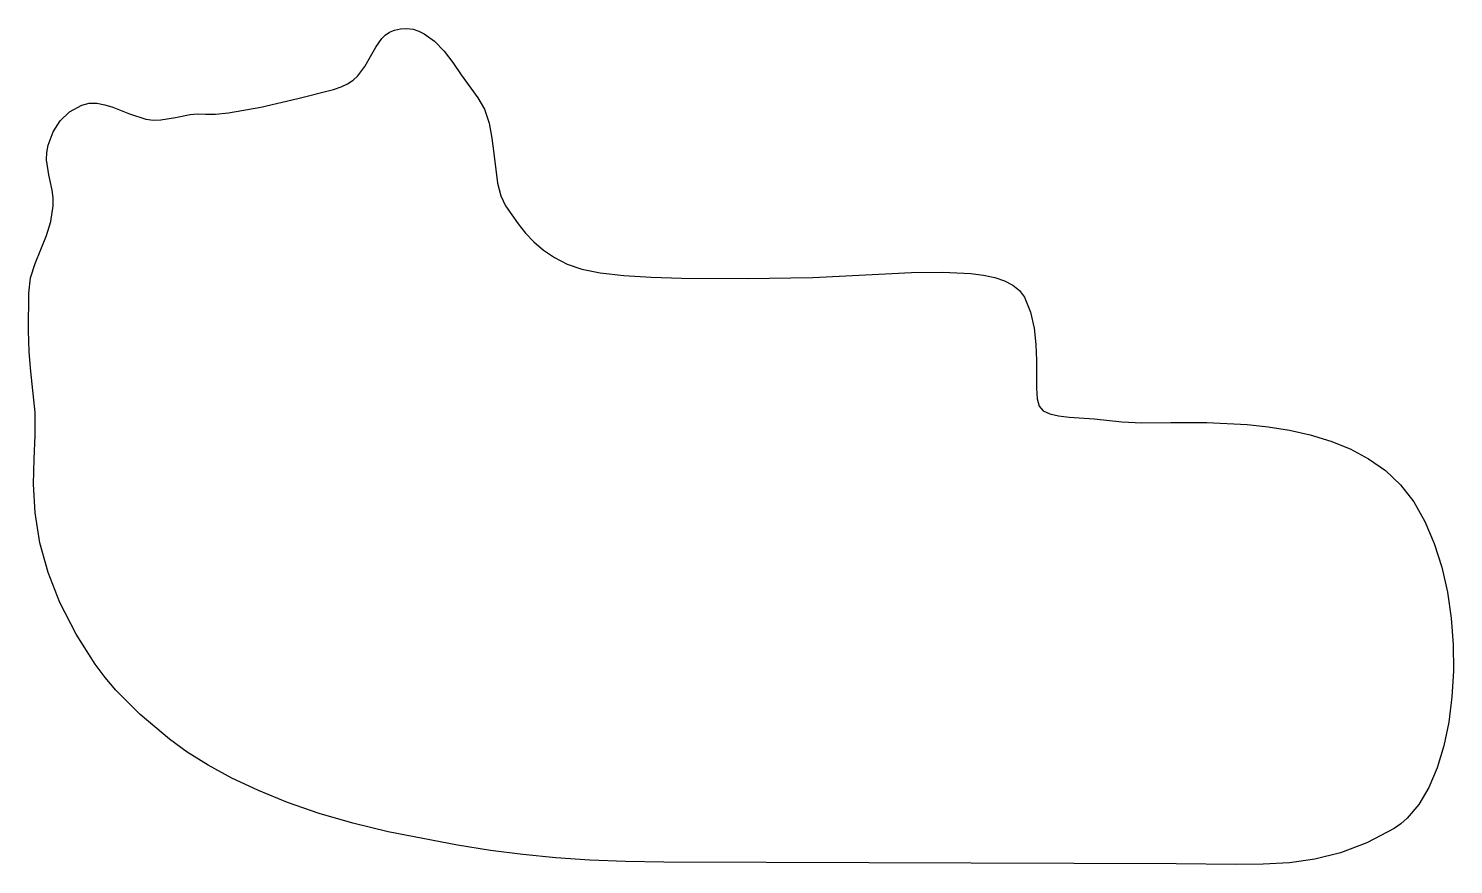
# Model space of a CAD drawing. Extents: x 0 to 230, y 0 to 135.
import ezdxf

# ---------------------------------------------------------------- set-up
doc = ezdxf.new("R2010")
doc.units = 0

msp = doc.modelspace()

# ---------------------------------------------------------------- linework, layer by layer
at = {"layer": 'Layer 1', "color": 7}
msp.add_lwpolyline([(77.007676, 106.30959), (79.058847, 103.418169), (80.243986, 101.949629), (81.587012, 100.52402), (83.126566, 99.184954), (84.901286, 97.976044), (86.949813, 96.940904), (89.310785, 96.123145), (92.293167, 95.520856), (96.074073, 95.088137), (100.494368, 94.802622), (105.394918, 94.641943), (116.000248, 94.605621), (126.616988, 94.80023), (137.230851, 95.313562), (142.537578, 95.570926), (147.566803, 95.654105), (152.110501, 95.432113), (154.13527, 95.165744), (155.960649, 94.773962), (157.560634, 94.240393), (158.909222, 93.548664), (159.98041, 92.682402), (160.748195, 91.625234), (161.731787, 89.193567), (162.319521, 86.605234), (162.611335, 83.971757), (162.707168, 81.404657), (162.710641, 76.915676), (162.818156, 75.216838), (163.129442, 74.030464), (163.794051, 73.28002), (164.857674, 72.774522), (166.264456, 72.453818), (167.958545, 72.257758), (171.985226, 71.998963), (176.490884, 71.516926), (179.68552, 71.336507), (184.39822, 71.372943), (190.216773, 71.36168), (196.72897, 71.038163), (200.116369, 70.676636), (203.5226, 70.137839), (206.896138, 69.3887), (210.185455, 68.396153), (213.339025, 67.127126), (216.305322, 65.548551), (219.032821, 63.627359), (221.469994, 61.33048), (223.589734, 58.592931), (225.401628, 55.420111), (226.909187, 51.884527), (228.115926, 48.058683), (229.025358, 44.015085), (229.640996, 39.826239), (229.966354, 35.564649), (230.004945, 31.302823), (229.760283, 27.113265), (229.23588, 23.068481), (228.43525, 19.240977), (227.361906, 15.703258), (226.019362, 12.527829), (224.411131, 9.787196), (222.540727, 7.553865), (221.508307, 6.650096), (220.411662, 5.900342), (216.01297, 3.604878), (211.78791, 1.997742), (207.649666, 0.961115), (203.511423, 0.377172), (199.286363, 0.128092), (194.887671, 0.096052), (185.222123, 0.211807), (102.539935, 0.47639), (96.375978, 0.551063), (90.608896, 0.776113), (85.127067, 1.153092), (79.81887, 1.68355), (74.572685, 2.369037), (69.276891, 3.211104), (58.089991, 5.371176), (52.336457, 6.736747), (46.903476, 8.326258), (41.821958, 10.099602), (37.122814, 12.016674), (32.836952, 14.037367), (28.995283, 16.121576), (25.628716, 18.229194), (22.768161, 20.320115), (18.051028, 24.307331), (14.126903, 28.225392), (12.386379, 30.267816), (10.753099, 32.424143), (7.68693, 37.253427), (5.074177, 42.346179), (3.161622, 47.204526), (1.858078, 51.98211), (1.072358, 56.832569), (0.807492, 61.440906), (0.923253, 65.528519), (1.113566, 69.303048), (1.072358, 72.972132), (0.407193, 79.620342), (0.123514, 82.789976), (0.014026, 86.201282), (0.053601, 92.243763), (0.351327, 94.693181), (1.072358, 97.049185), (2.943378, 101.54703), (3.623739, 103.820782), (3.982768, 106.30959), (3.971187, 107.613425), (3.81556, 108.882918), (3.310178, 111.34177), (2.942654, 113.731919), (2.959348, 114.915532), (3.189019, 116.099135), (4.008896, 118.266297), (5.115362, 120.047437), (6.614644, 121.474997), (8.61297, 122.581418), (9.79044, 122.882213), (11.029681, 122.875151), (12.315861, 122.631029), (13.634147, 122.220646), (16.30771, 121.184289), (18.931707, 120.332463), (20.184103, 120.164836), (21.392114, 120.192919), (23.737904, 120.597277), (26.094915, 121.067665), (27.316953, 121.178286), (28.588987, 121.126212), (30.179779, 121.103376), (32.274029, 121.313365), (37.531065, 122.262702), (43.476432, 123.635979), (49.226461, 125.094957), (50.46387, 125.501807), (51.51338, 126.016346), (52.399273, 126.621356), (53.145828, 127.299618), (54.318051, 128.807017), (55.224293, 130.400789), (56.0588, 131.943179), (57.015817, 133.296434), (57.600969, 133.859087), (58.28959, 134.322798), (59.105962, 134.670348), (60.074364, 134.884518), (61.100354, 134.933006), (62.075784, 134.805922), (63.004383, 134.519659), (63.889874, 134.09061), (65.546442, 132.869731), (67.075296, 131.274434), (68.506247, 129.435868), (69.869103, 127.485181), (72.509765, 123.772042), (73.610265, 121.900404), (74.340382, 119.693099), (74.808412, 117.273506), (75.122654, 114.765008), (75.72296, 109.974821), (76.225618, 107.939896), (77.007676, 106.30959), (77.007676, 106.30959)], close=True, dxfattribs=at)

doc.saveas('drawing.dxf')
